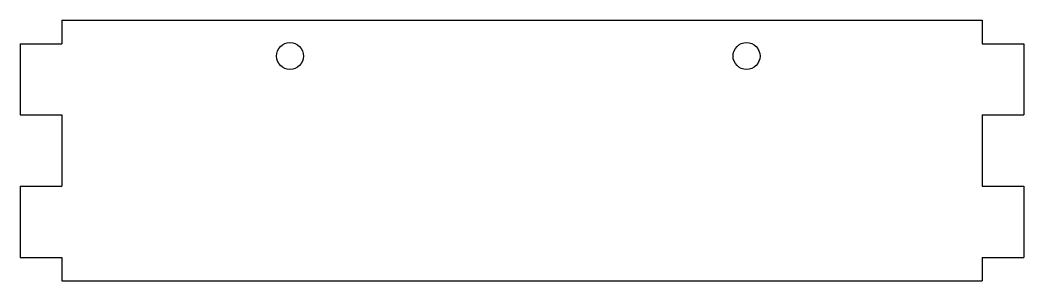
# Model space of a CAD drawing. Extents: x -6 to 128, y -43 to -8.
import ezdxf

# ---------------------------------------------------------------- set-up
doc = ezdxf.new("R2010")
doc.units = 0
doc.header["$MEASUREMENT"] = 0
doc.layers.add('VISIBLE', color=7, linetype='CONTINUOUS')

msp = doc.modelspace()

# ---------------------------------------------------------------- linework, layer by layer
at = {"layer": 'VISIBLE'}
for p, q in [((0, -7.75), (0, -10.9)), ((0, -7.75), (122.92, -7.75)), ((122.92, -7.75), (122.92, -10.9)), ((-5.56, -10.9), (0, -10.9)), ((-5.56, -10.9), (-5.56, -20.4)), ((122.92, -10.9), (128.48, -10.9)), ((128.48, -10.9), (128.48, -20.4)), ((-5.56, -20.4), (0, -20.4)), ((0, -20.4), (0, -29.9)), ((122.92, -20.4), (122.92, -29.9)), ((122.92, -20.4), (128.48, -20.4)), ((-5.56, -29.9), (0, -29.9)), ((-5.56, -29.9), (-5.56, -39.4)), ((122.92, -29.9), (128.48, -29.9)), ((128.48, -29.9), (128.48, -39.4)), ((-5.56, -39.4), (0, -39.4)), ((0, -39.4), (0, -42.54)), ((122.92, -39.4), (122.92, -42.54)), ((122.92, -39.4), (128.48, -39.4)), ((0, -42.54), (122.92, -42.54))]:
    msp.add_line(p, q, dxfattribs=at)
for centre in [(30.48, -12.55), (91.44, -12.55)]:
    msp.add_circle(centre, 1.8, dxfattribs=at)

doc.saveas('drawing.dxf')
